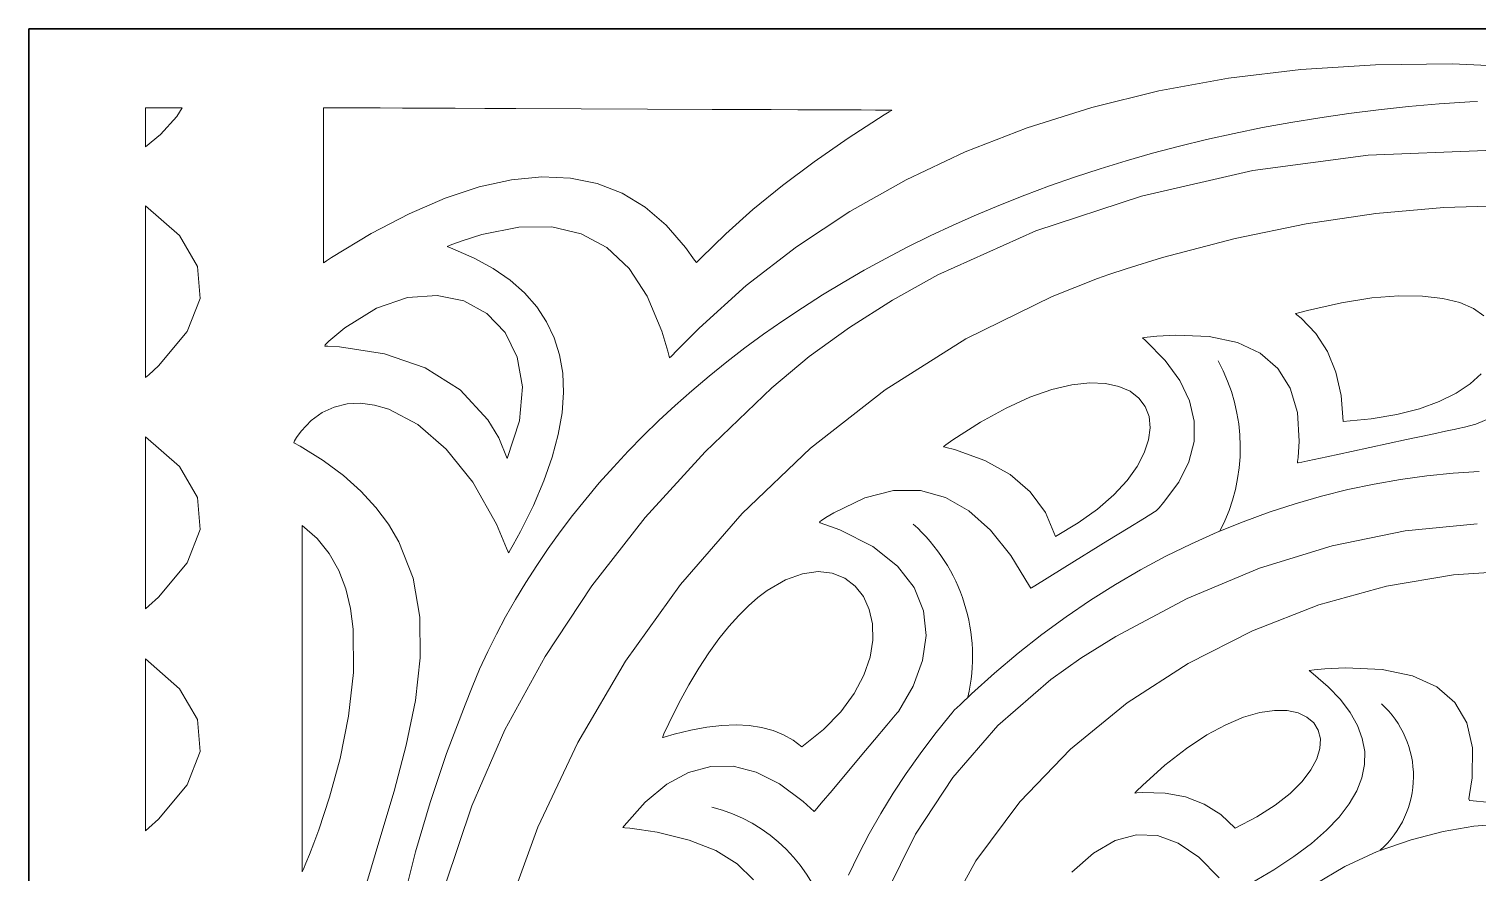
# Model space of a CAD drawing. Header units: inches. Extents: x 249 to 1192, y -18 to 440.
# Drawn here: x 634.355 to 634.878, y 187.857 to 188.162 of the extents above; entities that cross this region are included whole.
import ezdxf

# ---------------------------------------------------------------- set-up
doc = ezdxf.new("R2010")
doc.units = ezdxf.units.IN
doc.header["$MEASUREMENT"] = 0
doc.layers.add('DINDING', color=6, linetype='Continuous', lineweight=0)
doc.layers.add('KACA', color=141, linetype='Continuous', lineweight=30)

# ---------------------------------------------------------------- blocks, each defined once
blk = doc.blocks.new('GORGA')
blk.add_lwpolyline([(366.59218, 151.19092), (367.59218, 151.19092), (367.59218, 149.19092), (366.59218, 149.19092)], close=True)
blk.add_lwpolyline([(366.59218, 151.19092), (367.59218, 151.19092), (367.59218, 149.19092), (366.59218, 149.19092)], close=True)
at = {"lineweight": 9}
for points in [[(367.06579, 150.91157), (367.07075, 150.91208), (367.07202, 150.91223), (367.07233, 150.91281), (367.07201, 150.91438), (367.0711, 150.9204), (367.07094, 150.93116), (367.07301, 150.94022), (367.07731, 150.94759), (367.08384, 150.95326), (367.09259, 150.95723), (367.10358, 150.9595), (367.1168, 150.96007), (367.12425, 150.95972), (367.12818, 150.95939), (367.12996, 150.95912), (367.12849, 150.95795), (367.12314, 150.95329), (367.1187, 150.94861), (367.11515, 150.94393), (367.1125, 150.93924), (367.11076, 150.93455), (367.10991, 150.92984), (367.10996, 150.92513), (367.11091, 150.92041), (367.11276, 150.91568), (367.11551, 150.91094), (367.11916, 150.9062), (367.12371, 150.90145), (367.12915, 150.89669), (367.1355, 150.89192), (367.14274, 150.88714), (367.15089, 150.88236)], [(367.16242, 150.88418), (367.16978, 150.89168), (367.17722, 150.89678), (367.18474, 150.89949), (367.19235, 150.89979), (367.20004, 150.89769), (367.20781, 150.8932), (367.21567, 150.8863)], [(367.06268, 151.0512), (367.06983, 151.04816), (367.07393, 151.04702), (367.07611, 151.04654), (367.07665, 151.04643), (367.07766, 151.04621), (367.07966, 151.04579), (367.08607, 151.04441), (367.09479, 151.04254), (367.11467, 151.03828), (367.12361, 151.03637), (367.1304, 151.03491), (367.13264, 151.03443), (367.13392, 151.03416), (367.13416, 151.03411), (367.13411, 151.03462), (367.13394, 151.03614), (367.13356, 151.04197), (367.13422, 151.0524), (367.13678, 151.06117), (367.14124, 151.06829), (367.14761, 151.07376), (367.15589, 151.07758), (367.16606, 151.07975), (367.17814, 151.08027), (367.1849, 151.0799), (367.18845, 151.07957), (367.19008, 151.07932), (367.18907, 151.07841), (367.18198, 151.07114), (367.17668, 151.06386), (367.17317, 151.05656), (367.17146, 151.04924), (367.17153, 151.0419), (367.17341, 151.03454), (367.17707, 151.02717), (367.18253, 151.01978), (367.18417, 151.01793), (367.18504, 151.017), (367.18523, 151.01681), (367.18585, 151.01642), (367.18939, 151.01423), (367.19526, 151.01061), (367.20259, 151.00608), (367.21812, 150.99648), (367.22457, 150.99249), (367.22898, 150.98976), (367.23015, 150.98904), (367.23043, 150.98887), (367.23048, 150.98883), (367.23092, 150.98963), (367.23768, 151.0007), (367.24496, 151.00982), (367.2528, 151.01685), (367.26124, 151.02168), (367.2703, 151.02415), (367.28002, 151.02414), (367.29044, 151.02152), (367.3016, 151.01614), (367.3045, 151.01436), (367.30597, 151.01339), (367.30671, 151.01289), (367.30656, 151.01249), (367.29942, 151.0099), (367.28752, 151.00388), (367.27864, 150.99688), (367.27259, 150.98909), (367.26918, 150.98068), (367.26823, 150.97182), (367.26954, 150.9627), (367.27294, 150.9535), (367.27823, 150.94438), (367.27853, 150.94402), (367.27939, 150.943), (367.28246, 150.93934), (367.28688, 150.9341), (367.29203, 150.92797), (367.30223, 150.91584), (367.30609, 150.91125), (367.30834, 150.90857), (367.30869, 150.90816), (367.3127, 150.91185), (367.32122, 150.91821), (367.3296, 150.92243), (367.33787, 150.92453), (367.34601, 150.92449), (367.35402, 150.92232), (367.36192, 150.91803), (367.36968, 150.9116), (367.37733, 150.90304), (367.3778, 150.90244), (367.377, 150.90232), (367.37525, 150.90213), (367.37184, 150.90171), (367.36537, 150.90068), (367.35385, 150.89789), (367.34422, 150.89411), (367.33647, 150.88933), (367.33061, 150.88357)], [(367.04979, 151.17704), (367.07831, 151.17826), (367.10605, 151.178), (367.13296, 151.17629), (367.15903, 151.17313), (367.18421, 151.16855), (367.20848, 151.16257), (367.23181, 151.1552), (367.25416, 151.14646), (367.27551, 151.13637), (367.29581, 151.12495), (367.31505, 151.11221), (367.33319, 151.09817), (367.3502, 151.08285), (367.35827, 151.07472), (367.36024, 151.07264), (367.36093, 151.0721), (367.36105, 151.07258), (367.36153, 151.07449), (367.36366, 151.08175), (367.36893, 151.09435), (367.37553, 151.10441), (367.38348, 151.11194), (367.39277, 151.11693), (367.40339, 151.11938), (367.41536, 151.1193), (367.42866, 151.11668), (367.43582, 151.11442), (367.43952, 151.11306), (367.44114, 151.11231), (367.43909, 151.11153), (367.4314, 151.10813), (367.42453, 151.10433), (367.41848, 151.10013), (367.41326, 151.09554), (367.40885, 151.09055), (367.40528, 151.08515), (367.40252, 151.07937), (367.40058, 151.07318), (367.39947, 151.06659), (367.39918, 151.05961), (367.39971, 151.05223), (367.40107, 151.04444), (367.40325, 151.03627), (367.40625, 151.02769), (367.41007, 151.01871), (367.41471, 151.00934), (367.41734, 151.0045), (367.41874, 151.00205), (367.41906, 151.00167), (367.41928, 151.00224), (367.41971, 151.00338), (367.4234, 151.01205), (367.4319, 151.02714), (367.44151, 151.03915), (367.45178, 151.04797), (367.46225, 151.05351), (367.46742, 151.05501), (367.47247, 151.05566), (367.47735, 151.05544), (367.48199, 151.05433), (367.48634, 151.05233), (367.49034, 151.04942), (367.49393, 151.04559), (367.49556, 151.04332), (367.49633, 151.0421), (367.49653, 151.04143), (367.49428, 151.04017), (367.48595, 151.03499), (367.47864, 151.02958), (367.4723, 151.02393), (367.46689, 151.01806), (367.46235, 151.01198), (367.45864, 151.00568), (367.45348, 150.99246), (367.45104, 150.97846), (367.45089, 150.96373), (367.45266, 150.9483), (367.45594, 150.93222), (367.46033, 150.91555), (367.46544, 150.89831), (367.47622, 150.86235)], [(367.06579, 150.91157), (367.07075, 150.91208), (367.07202, 150.91223), (367.07233, 150.91281), (367.07201, 150.91438), (367.0711, 150.9204), (367.07094, 150.93116), (367.07301, 150.94022), (367.07731, 150.94759), (367.08384, 150.95326), (367.09259, 150.95723), (367.10358, 150.9595), (367.1168, 150.96007), (367.12425, 150.95972), (367.12818, 150.95939), (367.12996, 150.95912), (367.12849, 150.95795), (367.12314, 150.95329), (367.1187, 150.94861), (367.11515, 150.94393), (367.1125, 150.93924), (367.11076, 150.93455), (367.10991, 150.92984), (367.10996, 150.92513), (367.11091, 150.92041), (367.11276, 150.91568), (367.11551, 150.91094), (367.11916, 150.9062), (367.12371, 150.90145), (367.12915, 150.89669), (367.1355, 150.89192), (367.14274, 150.88714), (367.15089, 150.88236)], [(367.16242, 150.88418), (367.16978, 150.89168), (367.17722, 150.89678), (367.18474, 150.89949), (367.19235, 150.89979), (367.20004, 150.89769), (367.20781, 150.8932), (367.21567, 150.8863)], [(367.06268, 151.0512), (367.06983, 151.04816), (367.07393, 151.04702), (367.07611, 151.04654), (367.07665, 151.04643), (367.07766, 151.04621), (367.07966, 151.04579), (367.08607, 151.04441), (367.09479, 151.04254), (367.11467, 151.03828), (367.12361, 151.03637), (367.1304, 151.03491), (367.13264, 151.03443), (367.13392, 151.03416), (367.13416, 151.03411), (367.13411, 151.03462), (367.13394, 151.03614), (367.13356, 151.04197), (367.13422, 151.0524), (367.13678, 151.06117), (367.14124, 151.06829), (367.14761, 151.07376), (367.15589, 151.07758), (367.16606, 151.07975), (367.17814, 151.08027), (367.1849, 151.0799), (367.18845, 151.07957), (367.19008, 151.07932), (367.18907, 151.07841), (367.18198, 151.07114), (367.17668, 151.06386), (367.17317, 151.05656), (367.17146, 151.04924), (367.17153, 151.0419), (367.17341, 151.03454), (367.17707, 151.02717), (367.18253, 151.01978), (367.18417, 151.01793), (367.18504, 151.017), (367.18523, 151.01681), (367.18585, 151.01642), (367.18939, 151.01423), (367.19526, 151.01061), (367.20259, 151.00608), (367.21812, 150.99648), (367.22457, 150.99249), (367.22898, 150.98976), (367.23015, 150.98904), (367.23043, 150.98887), (367.23048, 150.98883), (367.23092, 150.98963), (367.23768, 151.0007), (367.24496, 151.00982), (367.2528, 151.01685), (367.26124, 151.02168), (367.2703, 151.02415), (367.28002, 151.02414), (367.29044, 151.02152), (367.3016, 151.01614), (367.3045, 151.01436), (367.30597, 151.01339), (367.30671, 151.01289), (367.30656, 151.01249), (367.29942, 151.0099), (367.28752, 151.00388), (367.27864, 150.99688), (367.27259, 150.98909), (367.26918, 150.98068), (367.26823, 150.97182), (367.26954, 150.9627), (367.27294, 150.9535), (367.27823, 150.94438), (367.27853, 150.94402), (367.27939, 150.943), (367.28246, 150.93934), (367.28688, 150.9341), (367.29203, 150.92797), (367.30223, 150.91584), (367.30609, 150.91125), (367.30834, 150.90857), (367.30869, 150.90816), (367.3127, 150.91185), (367.32122, 150.91821), (367.3296, 150.92243), (367.33787, 150.92453), (367.34601, 150.92449), (367.35402, 150.92232), (367.36192, 150.91803), (367.36968, 150.9116), (367.37733, 150.90304), (367.3778, 150.90244), (367.377, 150.90232), (367.37525, 150.90213), (367.37184, 150.90171), (367.36537, 150.90068), (367.35385, 150.89789), (367.34422, 150.89411), (367.33647, 150.88933), (367.33061, 150.88357)], [(367.04979, 151.17704), (367.07831, 151.17826), (367.10605, 151.178), (367.13296, 151.17629), (367.15903, 151.17313), (367.18421, 151.16855), (367.20848, 151.16257), (367.23181, 151.1552), (367.25416, 151.14646), (367.27551, 151.13637), (367.29581, 151.12495), (367.31505, 151.11221), (367.33319, 151.09817), (367.3502, 151.08285), (367.35827, 151.07472), (367.36024, 151.07264), (367.36093, 151.0721), (367.36105, 151.07258), (367.36153, 151.07449), (367.36366, 151.08175), (367.36893, 151.09435), (367.37553, 151.10441), (367.38348, 151.11194), (367.39277, 151.11693), (367.40339, 151.11938), (367.41536, 151.1193), (367.42866, 151.11668), (367.43582, 151.11442), (367.43952, 151.11306), (367.44114, 151.11231), (367.43909, 151.11153), (367.4314, 151.10813), (367.42453, 151.10433), (367.41848, 151.10013), (367.41326, 151.09554), (367.40885, 151.09055), (367.40528, 151.08515), (367.40252, 151.07937), (367.40058, 151.07318), (367.39947, 151.06659), (367.39918, 151.05961), (367.39971, 151.05223), (367.40107, 151.04444), (367.40325, 151.03627), (367.40625, 151.02769), (367.41007, 151.01871), (367.41471, 151.00934), (367.41734, 151.0045), (367.41874, 151.00205), (367.41906, 151.00167), (367.41928, 151.00224), (367.41971, 151.00338), (367.4234, 151.01205), (367.4319, 151.02714), (367.44151, 151.03915), (367.45178, 151.04797), (367.46225, 151.05351), (367.46742, 151.05501), (367.47247, 151.05566), (367.47735, 151.05544), (367.48199, 151.05433), (367.48634, 151.05233), (367.49034, 151.04942), (367.49393, 151.04559), (367.49556, 151.04332), (367.49633, 151.0421), (367.49653, 151.04143), (367.49428, 151.04017), (367.48595, 151.03499), (367.47864, 151.02958), (367.4723, 151.02393), (367.46689, 151.01806), (367.46235, 151.01198), (367.45864, 151.00568), (367.45348, 150.99246), (367.45104, 150.97846), (367.45089, 150.96373), (367.45266, 150.9483), (367.45594, 150.93222), (367.46033, 150.91555), (367.46544, 150.89831), (367.47622, 150.86235)], [(367.4347, 150.94673), (367.43219, 150.95317), (367.42947, 150.95958), (367.42654, 150.96595), (367.42341, 150.97227), (367.42008, 150.97856), (367.41654, 150.9848), (367.41281, 150.99099), (367.40887, 150.99713), (367.40474, 151.00321), (367.40041, 151.00923), (367.39589, 151.01519), (367.39117, 151.02108), (367.38626, 151.0269), (367.38116, 151.03265), (367.37587, 151.03833), (367.37039, 151.04392), (367.36473, 151.04944), (367.35889, 151.05487), (367.35286, 151.06021), (367.34664, 151.06545), (367.34025, 151.0706), (367.33368, 151.07566), (367.32693, 151.08061), (367.32001, 151.08546), (367.31291, 151.09019), (367.30564, 151.09482), (367.2982, 151.09933), (367.29059, 151.10372), (367.28281, 151.10799), (367.27486, 151.11214), (367.26675, 151.11616), (367.25847, 151.12004), (367.25003, 151.1238), (367.24143, 151.12741), (367.23266, 151.13088), (367.22374, 151.13421), (367.21467, 151.13739), (367.20544, 151.14042), (367.19605, 151.1433), (367.18651, 151.14601), (367.17682, 151.14857), (367.16698, 151.15096), (367.157, 151.15319), (367.14686, 151.15525), (367.13658, 151.15713), (367.12616, 151.15883), (367.1156, 151.16036), (367.10489, 151.1617), (367.09404, 151.16285), (367.08306, 151.16381), (367.07194, 151.16458), (367.06921, 151.16469)], [(367.2963, 150.88518), (367.29269, 150.89269), (367.28879, 150.90014), (367.28462, 150.9075), (367.28018, 150.91478), (367.27545, 150.92198), (367.27045, 150.92909), (367.26517, 150.9361), (367.25962, 150.94301), (367.2589, 150.94387), (367.25807, 150.94478), (367.25602, 150.94677), (367.25191, 150.95069), (367.24357, 150.95823), (367.23508, 150.96539), (367.22646, 150.97216), (367.21772, 150.97856), (367.20886, 150.98458), (367.19989, 150.99022), (367.19083, 150.99549), (367.18168, 151.00039), (367.17245, 151.00492), (367.16315, 151.00908), (367.1538, 151.01288), (367.14439, 151.01632), (367.13495, 151.0194), (367.12548, 151.02212), (367.11599, 151.02449), (367.10648, 151.0265), (367.09698, 151.02816), (367.08748, 151.02948), (367.078, 151.03045), (367.06855, 151.03107)], [(367.4347, 150.94673), (367.43219, 150.95317), (367.42947, 150.95958), (367.42654, 150.96595), (367.42341, 150.97227), (367.42008, 150.97856), (367.41654, 150.9848), (367.41281, 150.99099), (367.40887, 150.99713), (367.40474, 151.00321), (367.40041, 151.00923), (367.39589, 151.01519), (367.39117, 151.02108), (367.38626, 151.0269), (367.38116, 151.03265), (367.37587, 151.03833), (367.37039, 151.04392), (367.36473, 151.04944), (367.35889, 151.05487), (367.35286, 151.06021), (367.34664, 151.06545), (367.34025, 151.0706), (367.33368, 151.07566), (367.32693, 151.08061), (367.32001, 151.08546), (367.31291, 151.09019), (367.30564, 151.09482), (367.2982, 151.09933), (367.29059, 151.10372), (367.28281, 151.10799), (367.27486, 151.11214), (367.26675, 151.11616), (367.25847, 151.12004), (367.25003, 151.1238), (367.24143, 151.12741), (367.23266, 151.13088), (367.22374, 151.13421), (367.21467, 151.13739), (367.20544, 151.14042), (367.19605, 151.1433), (367.18651, 151.14601), (367.17682, 151.14857), (367.16698, 151.15096), (367.157, 151.15319), (367.14686, 151.15525), (367.13658, 151.15713), (367.12616, 151.15883), (367.1156, 151.16036), (367.10489, 151.1617), (367.09404, 151.16285), (367.08306, 151.16381), (367.07194, 151.16458), (367.06921, 151.16469)], [(367.2963, 150.88518), (367.29269, 150.89269), (367.28879, 150.90014), (367.28462, 150.9075), (367.28018, 150.91478), (367.27545, 150.92198), (367.27045, 150.92909), (367.26517, 150.9361), (367.25962, 150.94301), (367.2589, 150.94387), (367.25807, 150.94478), (367.25602, 150.94677), (367.25191, 150.95069), (367.24357, 150.95823), (367.23508, 150.96539), (367.22646, 150.97216), (367.21772, 150.97856), (367.20886, 150.98458), (367.19989, 150.99022), (367.19083, 150.99549), (367.18168, 151.00039), (367.17245, 151.00492), (367.16315, 151.00908), (367.1538, 151.01288), (367.14439, 151.01632), (367.13495, 151.0194), (367.12548, 151.02212), (367.11599, 151.02449), (367.10648, 151.0265), (367.09698, 151.02816), (367.08748, 151.02948), (367.078, 151.03045), (367.06855, 151.03107)], [(367.44176, 150.88194), (367.43228, 150.91027), (367.42031, 150.93769), (367.40586, 150.96419), (367.38897, 150.98977), (367.36967, 151.01443), (367.34799, 151.03818), (367.32391, 151.06128), (367.31048, 151.07254), (367.29596, 151.0831), (367.28044, 151.09294), (367.26399, 151.10204), (367.22863, 151.11792), (367.19053, 151.13054), (367.15032, 151.13972), (367.10864, 151.14527), (367.06613, 151.14699)], [(367.28288, 150.87814), (367.27213, 150.90004), (367.25865, 150.92052), (367.24238, 150.93925), (367.22323, 150.95593), (367.21235, 150.96354), (367.1997, 150.97148), (367.17399, 150.98521), (367.14791, 150.99612), (367.12163, 151.00422), (367.09535, 151.00954), (367.06924, 151.0121)], [(367.12807, 150.88186), (367.11713, 150.88838), (367.10545, 150.89378), (367.09314, 150.89798), (367.08161, 150.901), (367.07054, 150.90289), (367.05982, 150.90369)], [(367.05408, 150.99523), (367.07783, 150.99375), (367.10209, 150.9896), (367.12645, 150.98284), (367.15045, 150.97353), (367.17368, 150.96171), (367.19571, 150.94744), (367.2161, 150.93076), (367.23443, 150.91175), (367.25027, 150.89044), (367.26319, 150.86689)], [(367.05724, 151.12715), (367.08129, 151.12639), (367.10592, 151.12418), (367.13108, 151.12045), (367.15673, 151.11517), (367.18286, 151.1083), (367.19608, 151.10424), (367.20228, 151.1022), (367.20643, 151.10072), (367.22275, 151.09426), (367.25392, 151.07891), (367.28305, 151.06056), (367.31001, 151.03946), (367.3347, 151.0159), (367.35699, 150.99015), (367.37678, 150.96249), (367.39395, 150.93319), (367.40839, 150.90251), (367.41997, 150.87074)], [(367.44176, 150.88194), (367.43228, 150.91027), (367.42031, 150.93769), (367.40586, 150.96419), (367.38897, 150.98977), (367.36967, 151.01443), (367.34799, 151.03818), (367.32391, 151.06128), (367.31048, 151.07254), (367.29596, 151.0831), (367.28044, 151.09294), (367.26399, 151.10204), (367.22863, 151.11792), (367.19053, 151.13054), (367.15032, 151.13972), (367.10864, 151.14527), (367.06613, 151.14699)], [(367.28288, 150.87814), (367.27213, 150.90004), (367.25865, 150.92052), (367.24238, 150.93925), (367.22323, 150.95593), (367.21235, 150.96354), (367.1997, 150.97148), (367.17399, 150.98521), (367.14791, 150.99612), (367.12163, 151.00422), (367.09535, 151.00954), (367.06924, 151.0121)], [(367.12807, 150.88186), (367.11713, 150.88838), (367.10545, 150.89378), (367.09314, 150.89798), (367.08161, 150.901), (367.07054, 150.90289), (367.05982, 150.90369)], [(367.05408, 150.99523), (367.07783, 150.99375), (367.10209, 150.9896), (367.12645, 150.98284), (367.15045, 150.97353), (367.17368, 150.96171), (367.19571, 150.94744), (367.2161, 150.93076), (367.23443, 150.91175), (367.25027, 150.89044), (367.26319, 150.86689)], [(367.05724, 151.12715), (367.08129, 151.12639), (367.10592, 151.12418), (367.13108, 151.12045), (367.15673, 151.11517), (367.18286, 151.1083), (367.19608, 151.10424), (367.20228, 151.1022), (367.20643, 151.10072), (367.22275, 151.09426), (367.25392, 151.07891), (367.28305, 151.06056), (367.31001, 151.03946), (367.3347, 151.0159), (367.35699, 150.99015), (367.37678, 150.96249), (367.39395, 150.93319), (367.40839, 150.90251), (367.41997, 150.87074)], [(367.06684, 151.08731), (367.07063, 151.08992), (367.07559, 151.09203), (367.08173, 151.09356), (367.08905, 151.09441), (367.09758, 151.09449), (367.10733, 151.09372), (367.11831, 151.092), (367.13053, 151.08925), (367.13378, 151.08839), (367.13461, 151.08817), (367.13485, 151.08807), (367.13475, 151.08799), (367.13436, 151.08769), (367.13285, 151.08644), (367.12752, 151.08087), (367.12334, 151.07436), (367.12031, 151.0669), (367.11843, 151.05849), (367.11769, 151.04914), (367.11769, 151.04914), (367.10751, 151.05002), (367.09833, 151.05158), (367.09015, 151.05371), (367.083, 151.05634), (367.07689, 151.05937), (367.07183, 151.06272), (367.06782, 151.06628)], [(367.06684, 151.08731), (367.07063, 151.08992), (367.07559, 151.09203), (367.08173, 151.09356), (367.08905, 151.09441), (367.09758, 151.09449), (367.10733, 151.09372), (367.11831, 151.092), (367.13053, 151.08925), (367.13378, 151.08839), (367.13461, 151.08817), (367.13485, 151.08807), (367.13475, 151.08799), (367.13436, 151.08769), (367.13285, 151.08644), (367.12752, 151.08087), (367.12334, 151.07436), (367.12031, 151.0669), (367.11843, 151.05849), (367.11769, 151.04914), (367.11769, 151.04914), (367.10751, 151.05002), (367.09833, 151.05158), (367.09015, 151.05371), (367.083, 151.05634), (367.07689, 151.05937), (367.07183, 151.06272), (367.06782, 151.06628)], [(367.45706, 150.87583), (367.45256, 150.89366), (367.44734, 150.91145), (367.44138, 150.92915), (367.4347, 150.94673)], [(367.45706, 150.87583), (367.45256, 150.89366), (367.44734, 150.91145), (367.44138, 150.92915), (367.4347, 150.94673)]]:
    blk.add_lwpolyline(points, dxfattribs=at)
for points in [[(367.48584, 151.16245), (367.48584, 151.16147), (367.48584, 151.15877), (367.48584, 151.15465), (367.48584, 151.14945), (367.48584, 151.13705), (367.48584, 151.12413), (367.48584, 151.11829), (367.48584, 151.11327), (367.48584, 151.10941), (367.48584, 151.10703), (367.48584, 151.10649), (367.48584, 151.1064), (367.48565, 151.10652), (367.48473, 151.10713), (367.48289, 151.10832), (367.46857, 151.11698), (367.45491, 151.12413), (367.44192, 151.12976), (367.4296, 151.13386), (367.41795, 151.13645), (367.40697, 151.13751), (367.39666, 151.13705), (367.38701, 151.13508), (367.37804, 151.13158), (367.36973, 151.12656), (367.36209, 151.12002), (367.35512, 151.11196), (367.35189, 151.10736), (367.35116, 151.10651), (367.35063, 151.10706), (367.34957, 151.10816), (367.34059, 151.11694), (367.33078, 151.12565), (367.32016, 151.13431), (367.30871, 151.1429), (367.29644, 151.15144), (367.28335, 151.15992), (367.28165, 151.16097), (367.2808, 151.1615), (367.28064, 151.16161), (367.28096, 151.16161), (367.28293, 151.16162), (367.28655, 151.16163), (367.29166, 151.16165), (367.29813, 151.16168), (367.30579, 151.16171), (367.31452, 151.16175), (367.32415, 151.16178), (367.33455, 151.16183), (367.34556, 151.16187), (367.36885, 151.16197), (367.39284, 151.16207), (367.41636, 151.16216), (367.42758, 151.16221), (367.43824, 151.16225), (367.4482, 151.16229), (367.45731, 151.16233), (367.46541, 151.16236), (367.47237, 151.16239), (367.47804, 151.16241), (367.48228, 151.16243), (367.48492, 151.16244), (367.48584, 151.16245)], [(367.48584, 151.16245), (367.48584, 151.16147), (367.48584, 151.15877), (367.48584, 151.15465), (367.48584, 151.14945), (367.48584, 151.13705), (367.48584, 151.12413), (367.48584, 151.11829), (367.48584, 151.11327), (367.48584, 151.10941), (367.48584, 151.10703), (367.48584, 151.10649), (367.48584, 151.1064), (367.48565, 151.10652), (367.48473, 151.10713), (367.48289, 151.10832), (367.46857, 151.11698), (367.45491, 151.12413), (367.44192, 151.12976), (367.4296, 151.13386), (367.41795, 151.13645), (367.40697, 151.13751), (367.39666, 151.13705), (367.38701, 151.13508), (367.37804, 151.13158), (367.36973, 151.12656), (367.36209, 151.12002), (367.35512, 151.11196), (367.35189, 151.10736), (367.35116, 151.10651), (367.35063, 151.10706), (367.34957, 151.10816), (367.34059, 151.11694), (367.33078, 151.12565), (367.32016, 151.13431), (367.30871, 151.1429), (367.29644, 151.15144), (367.28335, 151.15992), (367.28165, 151.16097), (367.2808, 151.1615), (367.28064, 151.16161), (367.28096, 151.16161), (367.28293, 151.16162), (367.28655, 151.16163), (367.29166, 151.16165), (367.29813, 151.16168), (367.30579, 151.16171), (367.31452, 151.16175), (367.32415, 151.16178), (367.33455, 151.16183), (367.34556, 151.16187), (367.36885, 151.16197), (367.39284, 151.16207), (367.41636, 151.16216), (367.42758, 151.16221), (367.43824, 151.16225), (367.4482, 151.16229), (367.45731, 151.16233), (367.46541, 151.16236), (367.47237, 151.16239), (367.47804, 151.16241), (367.48228, 151.16243), (367.48492, 151.16244), (367.48584, 151.16245)], [(367.55009, 151.16245), (367.55009, 151.15637), (367.55009, 151.14838), (367.54467, 151.15279), (367.53877, 151.15926), (367.53686, 151.16245), (367.53994, 151.16245), (367.54438, 151.16245), (367.54836, 151.16245)], [(367.55009, 151.16245), (367.55009, 151.15637), (367.55009, 151.14838), (367.54467, 151.15279), (367.53877, 151.15926), (367.53686, 151.16245), (367.53994, 151.16245), (367.54438, 151.16245), (367.54836, 151.16245)], [(367.55009, 151.12706), (367.53787, 151.1163), (367.53129, 151.10513), (367.53036, 151.09355), (367.53505, 151.08156), (367.54539, 151.06916), (367.54885, 151.066), (367.55009, 151.06498), (367.55009, 151.06564), (367.55009, 151.07465), (367.55009, 151.10741), (367.55009, 151.12133), (367.55009, 151.12706)], [(367.55009, 151.12706), (367.53787, 151.1163), (367.53129, 151.10513), (367.53036, 151.09355), (367.53505, 151.08156), (367.54539, 151.06916), (367.54885, 151.066), (367.55009, 151.06498), (367.55009, 151.06564), (367.55009, 151.07465), (367.55009, 151.10741), (367.55009, 151.12133), (367.55009, 151.12706)], [(367.41952, 151.03577), (367.41511, 151.04939), (367.41404, 151.06168), (367.4159, 151.07239), (367.4203, 151.08128), (367.42685, 151.08812), (367.43516, 151.09265), (367.44484, 151.09465), (367.4555, 151.09386), (367.46675, 151.09004), (367.47818, 151.08297), (367.48385, 151.07813), (367.48525, 151.07678), (367.48536, 151.0763), (367.48429, 151.07627), (367.48004, 151.07602), (367.46379, 151.07352), (367.44911, 151.06844), (367.4365, 151.06058), (367.42647, 151.04975), (367.42258, 151.04317), (367.41952, 151.03577)], [(367.41952, 151.03577), (367.41511, 151.04939), (367.41404, 151.06168), (367.4159, 151.07239), (367.4203, 151.08128), (367.42685, 151.08812), (367.43516, 151.09265), (367.44484, 151.09465), (367.4555, 151.09386), (367.46675, 151.09004), (367.47818, 151.08297), (367.48385, 151.07813), (367.48525, 151.07678), (367.48536, 151.0763), (367.48429, 151.07627), (367.48004, 151.07602), (367.46379, 151.07352), (367.44911, 151.06844), (367.4365, 151.06058), (367.42647, 151.04975), (367.42258, 151.04317), (367.41952, 151.03577)], [(367.22153, 151.00754), (367.21335, 151.01243), (367.20633, 151.01747), (367.20047, 151.0226), (367.19572, 151.02774), (367.19207, 151.03281), (367.18947, 151.03774), (367.18791, 151.04245), (367.18735, 151.04686), (367.18777, 151.0509), (367.18914, 151.05449), (367.19143, 151.05755), (367.1946, 151.06001), (367.19864, 151.06179), (367.20351, 151.06282), (367.20919, 151.06301), (367.21564, 151.0623), (367.22285, 151.0606), (367.23077, 151.05784), (367.23938, 151.05394), (367.24866, 151.04882), (367.25857, 151.04242), (367.26114, 151.04061), (367.26179, 151.04014), (367.26194, 151.03997), (367.26175, 151.03993), (367.26098, 151.03974), (367.25796, 151.03895), (367.24703, 151.03506), (367.23792, 151.02997), (367.23064, 151.02369), (367.22517, 151.01621), (367.22153, 151.00754)], [(367.22153, 151.00754), (367.21335, 151.01243), (367.20633, 151.01747), (367.20047, 151.0226), (367.19572, 151.02774), (367.19207, 151.03281), (367.18947, 151.03774), (367.18791, 151.04245), (367.18735, 151.04686), (367.18777, 151.0509), (367.18914, 151.05449), (367.19143, 151.05755), (367.1946, 151.06001), (367.19864, 151.06179), (367.20351, 151.06282), (367.20919, 151.06301), (367.21564, 151.0623), (367.22285, 151.0606), (367.23077, 151.05784), (367.23938, 151.05394), (367.24866, 151.04882), (367.25857, 151.04242), (367.26114, 151.04061), (367.26179, 151.04014), (367.26194, 151.03997), (367.26175, 151.03993), (367.26098, 151.03974), (367.25796, 151.03895), (367.24703, 151.03506), (367.23792, 151.02997), (367.23064, 151.02369), (367.22517, 151.01621), (367.22153, 151.00754)], [(367.55009, 151.04354), (367.53787, 151.03278), (367.53129, 151.02161), (367.53036, 151.01003), (367.53505, 150.99804), (367.54539, 150.98564), (367.54885, 150.98248), (367.55009, 150.98146), (367.55009, 150.98212), (367.55009, 150.99112), (367.55009, 151.02388), (367.55009, 151.03781), (367.55009, 151.04354)], [(367.55009, 151.04354), (367.53787, 151.03278), (367.53129, 151.02161), (367.53036, 151.01003), (367.53505, 150.99804), (367.54539, 150.98564), (367.54885, 150.98248), (367.55009, 150.98146), (367.55009, 150.98212), (367.55009, 150.99112), (367.55009, 151.02388), (367.55009, 151.03781), (367.55009, 151.04354)], [(367.49351, 151.01158), (367.48812, 151.00686), (367.48376, 151.0014), (367.48035, 150.99528), (367.47783, 150.98863), (367.47611, 150.98152), (367.4751, 150.97405), (367.47495, 150.95847), (367.47675, 150.94264), (367.47987, 150.92737), (367.48369, 150.91342), (367.48757, 150.90159), (367.48935, 150.89671), (367.4909, 150.89266), (367.49216, 150.88953), (367.49305, 150.88741), (367.49348, 150.88641), (367.49351, 150.88643), (367.49351, 150.88775), (367.49351, 150.89051), (367.49351, 150.89456), (367.49351, 150.89974), (367.49351, 150.90591), (367.49351, 150.92056), (367.49351, 150.93728), (367.49351, 150.97195), (367.49351, 150.98743), (367.49351, 150.99417), (367.49351, 151.00002), (367.49351, 151.00485), (367.49351, 151.00849), (367.49351, 151.01078), (367.49351, 151.01158)], [(367.49351, 151.01158), (367.48812, 151.00686), (367.48376, 151.0014), (367.48035, 150.99528), (367.47783, 150.98863), (367.47611, 150.98152), (367.4751, 150.97405), (367.47495, 150.95847), (367.47675, 150.94264), (367.47987, 150.92737), (367.48369, 150.91342), (367.48757, 150.90159), (367.48935, 150.89671), (367.4909, 150.89266), (367.49216, 150.88953), (367.49305, 150.88741), (367.49348, 150.88641), (367.49351, 150.88643), (367.49351, 150.88775), (367.49351, 150.89051), (367.49351, 150.89456), (367.49351, 150.89974), (367.49351, 150.90591), (367.49351, 150.92056), (367.49351, 150.93728), (367.49351, 150.97195), (367.49351, 150.98743), (367.49351, 150.99417), (367.49351, 151.00002), (367.49351, 151.00485), (367.49351, 151.00849), (367.49351, 151.01078), (367.49351, 151.01158)], [(367.31316, 150.93157), (367.30534, 150.93778), (367.29905, 150.94425), (367.2942, 150.95086), (367.29071, 150.95747), (367.28851, 150.96394), (367.28751, 150.97015), (367.28763, 150.97595), (367.28878, 150.98122), (367.2909, 150.98582), (367.29388, 150.98962), (367.29766, 150.99248), (367.30215, 150.99427), (367.30728, 150.99485), (367.31294, 150.9941), (367.31908, 150.99187), (367.3256, 150.98803), (367.32898, 150.98547), (367.33243, 150.98245), (367.33593, 150.97897), (367.33947, 150.975), (367.34305, 150.97053), (367.34666, 150.96554), (367.35028, 150.96001), (367.3539, 150.95393), (367.35752, 150.94728), (367.36112, 150.94005), (367.36292, 150.93621), (367.36336, 150.93522), (367.36349, 150.9349), (367.36344, 150.93491), (367.36324, 150.93497), (367.36244, 150.93522), (367.35926, 150.93613), (367.35317, 150.93762), (367.3474, 150.93868), (367.34197, 150.93931), (367.33686, 150.9395), (367.33209, 150.93926), (367.32764, 150.93859), (367.32353, 150.93748), (367.31974, 150.93595), (367.31629, 150.93398), (367.31316, 150.93157)], [(367.31316, 150.93157), (367.30534, 150.93778), (367.29905, 150.94425), (367.2942, 150.95086), (367.29071, 150.95747), (367.28851, 150.96394), (367.28751, 150.97015), (367.28763, 150.97595), (367.28878, 150.98122), (367.2909, 150.98582), (367.29388, 150.98962), (367.29766, 150.99248), (367.30215, 150.99427), (367.30728, 150.99485), (367.31294, 150.9941), (367.31908, 150.99187), (367.3256, 150.98803), (367.32898, 150.98547), (367.33243, 150.98245), (367.33593, 150.97897), (367.33947, 150.975), (367.34305, 150.97053), (367.34666, 150.96554), (367.35028, 150.96001), (367.3539, 150.95393), (367.35752, 150.94728), (367.36112, 150.94005), (367.36292, 150.93621), (367.36336, 150.93522), (367.36349, 150.9349), (367.36344, 150.93491), (367.36324, 150.93497), (367.36244, 150.93522), (367.35926, 150.93613), (367.35317, 150.93762), (367.3474, 150.93868), (367.34197, 150.93931), (367.33686, 150.9395), (367.33209, 150.93926), (367.32764, 150.93859), (367.32353, 150.93748), (367.31974, 150.93595), (367.31629, 150.93398), (367.31316, 150.93157)], [(367.55009, 150.96334), (367.53787, 150.95257), (367.53129, 150.9414), (367.53036, 150.92982), (367.53505, 150.91783), (367.54539, 150.90544), (367.54885, 150.90227), (367.55009, 150.90126), (367.55009, 150.90191), (367.55009, 150.91092), (367.55009, 150.94368), (367.55009, 150.9576), (367.55009, 150.96334)], [(367.55009, 150.96334), (367.53787, 150.95257), (367.53129, 150.9414), (367.53036, 150.92982), (367.53505, 150.91783), (367.54539, 150.90544), (367.54885, 150.90227), (367.55009, 150.90126), (367.55009, 150.90191), (367.55009, 150.91092), (367.55009, 150.94368), (367.55009, 150.9576), (367.55009, 150.96334)], [(367.15664, 150.90218), (367.1488, 150.90626), (367.14219, 150.91047), (367.13677, 150.91475), (367.13249, 150.91902), (367.12932, 150.92321), (367.12719, 150.92723), (367.12607, 150.93102), (367.12592, 150.9345), (367.12667, 150.9376), (367.12829, 150.94024), (367.13074, 150.94234), (367.13395, 150.94384), (367.1379, 150.94465), (367.14253, 150.94471), (367.1478, 150.94393), (367.15365, 150.94224), (367.16005, 150.93957), (367.16695, 150.93585), (367.1743, 150.93099), (367.18206, 150.92493), (367.19017, 150.91758), (367.19225, 150.91553), (367.1929, 150.91484), (367.19277, 150.91485), (367.19222, 150.9149), (367.19008, 150.91504), (367.18197, 150.91486), (367.17456, 150.91348), (367.16788, 150.91091), (367.1619, 150.90714), (367.15664, 150.90218)], [(367.15664, 150.90218), (367.1488, 150.90626), (367.14219, 150.91047), (367.13677, 150.91475), (367.13249, 150.91902), (367.12932, 150.92321), (367.12719, 150.92723), (367.12607, 150.93102), (367.12592, 150.9345), (367.12667, 150.9376), (367.12829, 150.94024), (367.13074, 150.94234), (367.13395, 150.94384), (367.1379, 150.94465), (367.14253, 150.94471), (367.1478, 150.94393), (367.15365, 150.94224), (367.16005, 150.93957), (367.16695, 150.93585), (367.1743, 150.93099), (367.18206, 150.92493), (367.19017, 150.91758), (367.19225, 150.91553), (367.1929, 150.91484), (367.19277, 150.91485), (367.19222, 150.9149), (367.19008, 150.91504), (367.18197, 150.91486), (367.17456, 150.91348), (367.16788, 150.91091), (367.1619, 150.90714), (367.15664, 150.90218)]]:
    blk.add_lwpolyline(points, close=True, dxfattribs=at)
for points in [[(367.16284, 151.07099, 0.24949), (367.16217, 151.0095)], [(367.16284, 151.07099, 0.24949), (367.16217, 151.0095)], [(367.27291, 151.01203, 0.273524), (367.25316, 150.94951)], [(367.27291, 151.01203, 0.273524), (367.25316, 150.94951)], [(367.10387, 150.94714, 0.445054), (367.10427, 150.89424)], [(367.10387, 150.94714, 0.445054), (367.10427, 150.89424)], [(367.34565, 150.90981, 0.275428), (367.30354, 150.86773)], [(367.34565, 150.90981, 0.275428), (367.30354, 150.86773)]]:
    blk.add_lwpolyline(points, format="xyb", dxfattribs=at)
blk = doc.blocks.new('ampak samping')
at = {"layer": 'KACA', "xscale": -1}
blk.add_blockref('GORGA', (1001.94697, 36.97082), dxfattribs=at)

msp = doc.modelspace()

# ---------------------------------------------------------------- block references
at = {"layer": 'DINDING'}
msp.add_blockref('ampak samping', (0, 0), dxfattribs=at)

doc.saveas('drawing.dxf')
